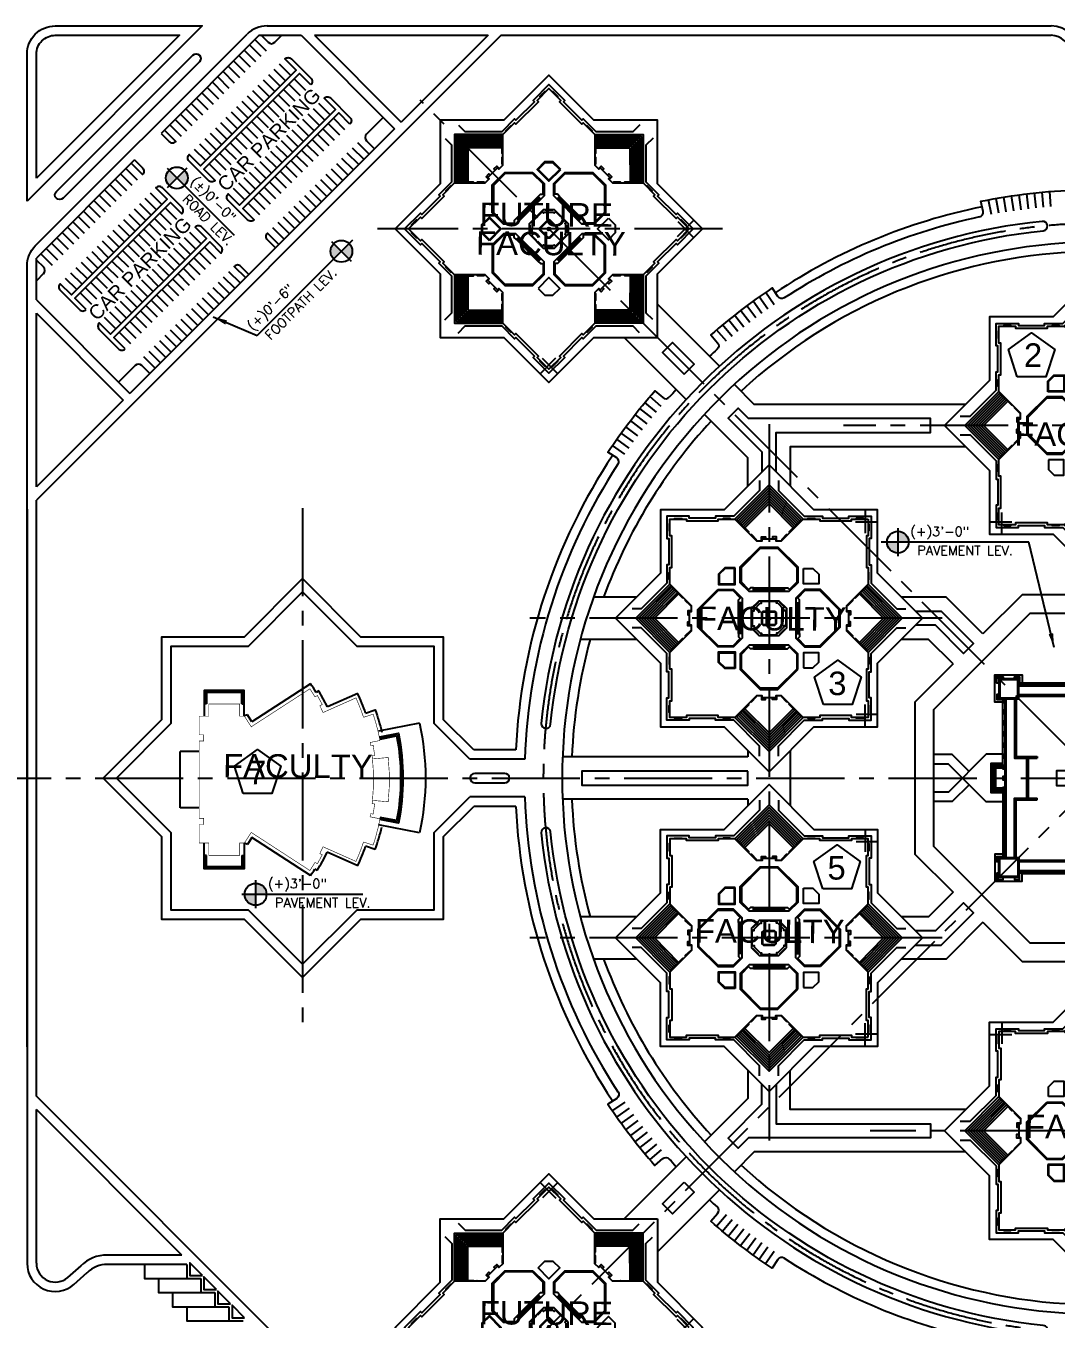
# Model space of a CAD drawing. Header units: inches. Extents: x -2144 to 56079, y -91149 to 36198.
# Drawn here: x 22667 to 35814, y 6796 to 23300 of the extents above; entities that cross this region are included whole.
import ezdxf
from ezdxf.enums import TextEntityAlignment as Align

# ---------------------------------------------------------------- set-up
doc = ezdxf.new("R2010")
doc.units = ezdxf.units.IN
doc.header["$LTSCALE"] = 250
doc.header["$MEASUREMENT"] = 0
doc.header["$PDMODE"] = 3
doc.linetypes.add('CENTER2', pattern=[1.125, 0.75, -0.125, 0.125, -0.125])
doc.layers.get('0').update_dxf_attribs({"linetype": 'CONTINUOUS'})
doc.layers.get('DEFPOINTS').update_dxf_attribs({"linetype": 'CONTINUOUS'})
for name, color, linetype in [('BUILDING', 4, 'CONTINUOUS'), ('GRID', 8, 'CENTER2'), ('LEADER', 3, 'CONTINUOUS'), ('LEVEL', 7, 'CONTINUOUS'), ('PARKING', 9, 'CONTINUOUS'), ('PATH', 7, 'CONTINUOUS'), ('PLINTH', 7, 'CONTINUOUS'), ('ROAD', 2, 'CONTINUOUS'), ('STEP', 2, 'CONTINUOUS')]:
    doc.layers.add(name, color=color, linetype=linetype)
doc.styles.add('ARIAL', font='arial.ttf')
doc.styles.add('ROMANS', font='romans.shx')
doc.dimstyles.new('SCALE-1800', dxfattribs={"dimtxt": 180, "dimasz": 72, "dimexe": 144, "dimexo": 36, "dimgap": 36, "dimtad": 1, "dimdec": 3, "dimlunit": 4, "dimtxsty": 'ROMANS', "dimblk1": 'DOT', "dimblk2": 'DOT', "dimsah": 1, "dimcen": 6, "dimdle": 36, "dimclrd": 256, "dimclre": 256, "dimclrt": 3, "dimazin": 3, "dimtfac": 0.56, "dimtdec": 3, "dimtmove": 2, "dimatfit": 3, "dimfxl": 36, "dimtzin": 13, "dimlwd": -1, "dimlwe": -1})

# ---------------------------------------------------------------- blocks, each defined once
blk = doc.blocks.new('SIGNATURE BUILDING')
at = {"layer": 'BUILDING', "color": 3}
for p, q in [((1011, 2292), (-1011, 2292)), ((1011, 2278), (-1011, 2278)), ((-1191, 2112), (-1191, 90)), ((-1177, 2112), (-1177, 90)), ((1177, 2112), (1177, 90)), ((1191, 2112), (1191, 90)), ((-1011, -76), (-273, -76)), ((-1011, -90), (-273, -90)), ((1011, -76), (273, -76)), ((1011, -90), (273, -90))]:
    blk.add_line(p, q, dxfattribs=at)
at = {"layer": 'BUILDING', "color": 2}
for p, q in [((250, 2017), (-255, 2017)), ((255, 2017), (-255, 2017)), ((255, 1996), (-255, 1996)), ((-276, 1880), (-255, 1880)), ((276, 1880), (255, 1880)), ((-779, 1377), (-779, 1356)), ((779, 1377), (779, 1356)), ((-779, 825), (-779, 846)), ((779, 825), (779, 846))]:
    blk.add_line(p, q, dxfattribs=at)
at = {"layer": 'BUILDING', "color": 9}
for points in [[(-1212, 2370), (-1212, 2394), (-1293, 2394), (-1293, 2313), (-1269, 2313)], [(-1068, 2370), (-1068, 2394), (-1002, 2394), (-1002, 2292)], [(-1002, 2313), (-961, 2313), (-961, 2292)], [(-871, 2292), (-871, 2313), (-820, 2313), (-820, 2292)], [(-730, 2292), (-730, 2313), (-679, 2313), (-679, 2292)], [(-589, 2292), (-589, 2313), (-538, 2313), (-538, 2292)], [(-448, 2292), (-448, 2313), (-397, 2313), (-397, 2292)], [(-307, 2292), (-307, 2313), (-256, 2313), (-256, 2292)], [(-166, 2292), (-166, 2313), (-115, 2313), (-115, 2292)], [(-26, 2292), (-26, 2313), (25, 2313), (25, 2292)], [(115, 2292), (115, 2313), (166, 2313), (166, 2292)], [(256, 2292), (256, 2313), (307, 2313), (307, 2292)], [(397, 2292), (397, 2313), (448, 2313), (448, 2292)], [(538, 2292), (538, 2313), (589, 2313), (589, 2292)], [(679, 2292), (679, 2313), (730, 2313), (730, 2292)], [(820, 2292), (820, 2313), (871, 2313), (871, 2292)], [(961, 2292), (961, 2313), (1002, 2313)], [(1068, 2370), (1068, 2394), (1002, 2394), (1002, 2292)], [(1212, 2370), (1212, 2394), (1293, 2394), (1293, 2313), (1269, 2313)], [(-1269, 2169), (-1293, 2169), (-1293, 2103), (-1191, 2103)], [(1269, 2169), (1293, 2169), (1293, 2103), (1191, 2103)], [(-1191, 2062), (-1212, 2062), (-1212, 2103)], [(1191, 2062), (1212, 2062), (1212, 2103)], [(-1191, 1921), (-1212, 1921), (-1212, 1972), (-1191, 1972)], [(-1191, 1780), (-1212, 1780), (-1212, 1831), (-1191, 1831)], [(1191, 1921), (1212, 1921), (1212, 1972), (1191, 1972)], [(1191, 1780), (1212, 1780), (1212, 1831), (1191, 1831)], [(-1191, 1639), (-1212, 1639), (-1212, 1690), (-1191, 1690)], [(1191, 1639), (1212, 1639), (1212, 1690), (1191, 1690)], [(-1191, 1498), (-1212, 1498), (-1212, 1549), (-1191, 1549)], [(1191, 1498), (1212, 1498), (1212, 1549), (1191, 1549)], [(-1191, 1357), (-1212, 1357), (-1212, 1408), (-1191, 1408)], [(1191, 1357), (1212, 1357), (1212, 1408), (1191, 1408)], [(-1191, 1216), (-1212, 1216), (-1212, 1267), (-1191, 1267)], [(1191, 1216), (1212, 1216), (1212, 1267), (1191, 1267)], [(-1191, 1075), (-1212, 1075), (-1212, 1126), (-1191, 1126)], [(1191, 1075), (1212, 1075), (1212, 1126), (1191, 1126)], [(-1191, 935), (-1212, 935), (-1212, 986), (-1191, 986)], [(-1191, 794), (-1212, 794), (-1212, 845), (-1191, 845)], [(1191, 935), (1212, 935), (1212, 986), (1191, 986)], [(1191, 794), (1212, 794), (1212, 845), (1191, 845)], [(-1191, 653), (-1212, 653), (-1212, 704), (-1191, 704)], [(1191, 653), (1212, 653), (1212, 704), (1191, 704)], [(-1191, 512), (-1212, 512), (-1212, 563), (-1191, 563)], [(1191, 512), (1212, 512), (1212, 563), (1191, 563)], [(-1191, 371), (-1212, 371), (-1212, 422), (-1191, 422)], [(1191, 371), (1212, 371), (1212, 422), (1191, 422)], [(-1191, 230), (-1212, 230), (-1212, 281), (-1191, 281)], [(1191, 230), (1212, 230), (1212, 281), (1191, 281)], [(-1269, 33), (-1293, 33), (-1293, 99), (-1191, 99)], [(-1212, 99), (-1212, 140), (-1191, 140)], [(1212, 99), (1212, 140), (1191, 140)], [(1269, 33), (1293, 33), (1293, 99), (1191, 99)], [(-1212, -168), (-1212, -192), (-1293, -192), (-1293, -111), (-1269, -111)], [(-1068, -168), (-1068, -192), (-1002, -192), (-1002, -90)], [(-1002, -111), (-969, -111), (-969, -90)], [(-828, -90), (-828, -111), (-879, -111), (-879, -90)], [(-687, -90), (-687, -111), (-738, -111), (-738, -90)], [(-546, -90), (-546, -111), (-597, -111), (-597, -90)], [(-405, -90), (-405, -111), (-456, -111), (-456, -90)], [(-273, -111), (-315, -111), (-315, -90)], [(-282, -111), (-282, -236), (-216, -236), (-216, -212)], [(282, -111), (282, -236), (216, -236), (216, -212)], [(273, -111), (315, -111), (315, -90)], [(405, -90), (405, -111), (456, -111), (456, -90)], [(546, -90), (546, -111), (597, -111), (597, -90)], [(687, -90), (687, -111), (738, -111), (738, -90)], [(828, -90), (828, -111), (879, -111), (879, -90)], [(1002, -111), (969, -111), (969, -90)], [(1068, -168), (1068, -192), (1002, -192), (1002, -90)], [(1212, -168), (1212, -192), (1293, -192), (1293, -111), (1269, -111)], [(-138, -212), (-138, -236), (-73, -236), (-73, -212)], [(138, -212), (138, -236), (73, -236), (73, -212)]]:
    blk.add_lwpolyline(points, dxfattribs=at)
at = {"layer": 'BUILDING', "color": 6}
for points in [[(-1011, 2112), (-1269, 2112), (-1269, 2370), (-1011, 2370), (-1011, 2112)], [(1011, 2112), (1269, 2112), (1269, 2370), (1011, 2370), (1011, 2112)], [(-1011, 90), (-1269, 90), (-1269, -168), (-1011, -168), (-1011, 90)], [(1011, 90), (1269, 90), (1269, -168), (1011, -168), (1011, 90)]]:
    blk.add_lwpolyline(points, dxfattribs=at)
for points in [[(-1024, 2125), (-1255, 2125), (-1255, 2356), (-1024, 2356)], [(1024, 2125), (1255, 2125), (1255, 2356), (1024, 2356)], [(-93, 1356), (93, 1356), (93, 1632), (-93, 1632)], [(-1024, 77), (-1255, 77), (-1255, -154), (-1024, -154)], [(1024, 77), (1255, 77), (1255, -154), (1024, -154)]]:
    blk.add_lwpolyline(points, close=True, dxfattribs=at)
at = {"layer": 'BUILDING', "color": 2}
for points in [[(-1011, 2167), (-255, 2167), (-255, 1880)], [(-1011, 2146), (-276, 2146), (-276, 1880)], [(1011, 2167), (255, 2167), (255, 1880)], [(1011, 2146), (276, 2146), (276, 1880)], [(-1066, 2112), (-1066, 1356), (-779, 1356)], [(-1045, 2112), (-1045, 1377), (-779, 1377)], [(1066, 2112), (1066, 1356), (779, 1356)], [(1045, 2112), (1045, 1377), (779, 1377)], [(-916, 1356), (-916, 846)], [(-895, 1356), (-895, 846)], [(895, 1356), (895, 846)], [(916, 1356), (916, 846)], [(-1066, 90), (-1066, 846), (-779, 846)], [(1066, 90), (1066, 846), (779, 846)], [(-1045, 90), (-1045, 825), (-779, 825)], [(1045, 90), (1045, 825), (779, 825)], [(-273, 56), (-1011, 56)], [(-273, 35), (-1011, 35)], [(273, 56), (1011, 56)], [(273, 35), (1011, 35)]]:
    blk.add_lwpolyline(points, dxfattribs=at)
at = {"layer": 'BUILDING', "color": 7}
blk.add_lwpolyline([(144, 957), (-144, 957), (-144, 1245), (144, 1245)], close=True, dxfattribs=at)
at = {"layer": 'BUILDING', "color": 2}
for points in [[(-273, 203), (273, 203), (273, -212), (-273, -212)], [(-226, 203), (226, 203), (226, -165), (-226, -165)]]:
    blk.add_lwpolyline(points, close=True, dxfattribs=at)
at = {"layer": 'BUILDING', "color": 6}
blk.add_circle((0, 0), 153, dxfattribs=at)
at = {"layer": 'DEFPOINTS'}
for p, q in [((1260, -268), (1260, 13)), ((-1419, -159), (-1095, -159)), ((-1260, -268), (-1260, -8)), ((1479, -159), (1100, -159))]:
    blk.add_line(p, q, dxfattribs=at)
for p in [(-1260, -159), (1260, -159)]:
    blk.add_point(p, dxfattribs=at)
at = {"layer": 'PLINTH'}
for p, q in [((-333, -214), (-333, -430)), ((333, -214), (333, -430))]:
    blk.add_line(p, q, dxfattribs=at)
for points in [[(-124, 2318), (-970, 2318), (-970, 2418), (-1317, 2418), (-1317, 2071), (-1217, 2071), (-1217, 1225)], [(125, 2318), (971, 2318), (971, 2418), (1317, 2418), (1317, 2071), (1217, 2071), (1217, 1225)], [(-1217, 977), (-1217, 131), (-1317, 131), (-1317, -216), (-978, -216), (-978, -117), (-333, -117), (-333, -214), (-273, -214)], [(1217, 977), (1217, 131), (1317, 131), (1317, -216), (978, -216), (978, -117), (333, -117), (333, -214), (273, -214)]]:
    blk.add_lwpolyline(points, dxfattribs=at)
at = {"layer": 'STEP'}
for p, q in [((-124, 2412), (125, 2412)), ((125, 2318), (125, 2412)), ((-1311, 977), (-1311, 1225)), ((-1217, 1225), (-1311, 1225)), ((1311, 977), (1311, 1225)), ((-321, -214), (-321, -430)), ((-309, -214), (-309, -430)), ((-297, -214), (-297, -430)), ((-285, -214), (-285, -430)), ((-273, -214), (-273, -430)), ((273, -214), (273, -430)), ((285, -214), (285, -430)), ((297, -214), (297, -430)), ((309, -214), (309, -430)), ((321, -214), (321, -430)), ((-357, -430), (-249, -430)), ((-357, -430), (-357, -538)), ((-249, -430), (-249, -538)), ((-249, -454), (249, -454)), ((-249, -466), (249, -466)), ((-249, -478), (249, -478)), ((-249, -490), (249, -490)), ((357, -430), (249, -430)), ((249, -430), (249, -538)), ((357, -430), (357, -538)), ((-357, -538), (-249, -538)), ((-249, -502), (249, -502)), ((-249, -514), (249, -514)), ((357, -538), (249, -538))]:
    blk.add_line(p, q, dxfattribs=at)
for points in [[(185, 2318), (185, 2472), (-184, 2472), (-184, 2318)], [(173, 2318), (173, 2460), (-172, 2460), (-172, 2318)], [(161, 2318), (161, 2448), (-160, 2448), (-160, 2318)], [(149, 2318), (149, 2436), (-148, 2436), (-148, 2318)], [(137, 2318), (137, 2424), (-136, 2424), (-136, 2318)], [(125, 2318), (125, 2412), (-124, 2412), (-124, 2318)], [(-1217, 1285), (-1371, 1285), (-1371, 917), (-1217, 917)], [(-1217, 1273), (-1359, 1273), (-1359, 929), (-1217, 929)], [(-1217, 1261), (-1347, 1261), (-1347, 941), (-1217, 941)], [(-1217, 1249), (-1335, 1249), (-1335, 953), (-1217, 953)], [(-1217, 1237), (-1323, 1237), (-1323, 965), (-1217, 965)], [(-1217, 1225), (-1311, 1225), (-1311, 977), (-1217, 977)], [(1217, 1285), (1371, 1285), (1371, 917), (1217, 917)], [(1217, 1273), (1359, 1273), (1359, 929), (1217, 929)], [(1217, 1261), (1347, 1261), (1347, 941), (1217, 941)], [(1217, 1249), (1335, 1249), (1335, 953), (1217, 953)], [(1217, 1237), (1323, 1237), (1323, 965), (1217, 965)], [(1217, 1225), (1311, 1225), (1311, 977), (1217, 977)]]:
    blk.add_lwpolyline(points, dxfattribs=at)
for points in [[(-249, -430), (-357, -430), (-357, -538), (-249, -538)], [(-267, -448), (-339, -448), (-339, -520), (-267, -520)], [(249, -430), (357, -430), (357, -538), (249, -538)], [(267, -448), (339, -448), (339, -520), (267, -520)]]:
    blk.add_lwpolyline(points, close=True, dxfattribs=at)
blk = doc.blocks.new('FACILITY BUILDING')
at = {"layer": 'BUILDING', "color": 7}
for points in [[(-1266, 1204), (-1275, 1204), (-1275, 1114), (-1266, 1114)], [(-1204, 1266), (-1204, 1275), (-1114, 1275), (-1114, 1266)], [(-496, 1266), (-496, 1275), (-586, 1275), (-586, 1266)], [(-348, 1179), (-342, 1186), (-406, 1249), (-412, 1243)], [(-266, 1097), (-260, 1102), (-324, 1166), (-329, 1160)], [(266, 1097), (260, 1102), (324, 1166), (329, 1160)], [(348, 1179), (342, 1186), (406, 1249), (412, 1243)], [(496, 1266), (496, 1275), (586, 1275), (586, 1266)], [(1204, 1266), (1204, 1275), (1114, 1275), (1114, 1266)], [(1266, 1204), (1275, 1204), (1275, 1114), (1266, 1114)], [(-167, 998), (-162, 1004), (-225, 1068), (-231, 1062)], [(-96, 990), (-96, 1038), (-45, 1038), (-45, 1014)], [(96, 990), (96, 1038), (45, 1038), (45, 1014)], [(167, 998), (162, 1004), (225, 1068), (231, 1062)], [(-1266, 496), (-1275, 496), (-1275, 586), (-1266, 586)], [(1266, 496), (1275, 496), (1275, 586), (1266, 586)], [(-1243, 412), (-1249, 406), (-1186, 342), (-1179, 348)], [(1251, 420), (1258, 414), (1194, 350), (1188, 357)], [(-1160, 329), (-1167, 323), (-1103, 259), (-1097, 266)], [(-1062, 231), (-1068, 225), (-1004, 162), (-998, 167)], [(-207, 144), (-201, 137), (-137, 201), (-143, 207)], [(-103, 224), (-103, 215), (-14, 215), (-14, 224)], [(13, 224), (13, 215), (103, 215), (103, 224)], [(207, 144), (201, 137), (137, 201), (143, 207)], [(1062, 231), (1068, 225), (1004, 162), (998, 167)], [(1157, 326), (1164, 320), (1100, 256), (1094, 263)], [(-990, 96), (-1038, 96), (-1038, 45), (-1014, 45)], [(-224, 104), (-215, 104), (-215, 13), (-224, 13)], [(224, 104), (215, 104), (215, 13), (224, 13)], [(990, 96), (1038, 96), (1038, 45), (1014, 45)], [(-1062, -231), (-1068, -225), (-1004, -162), (-998, -167)], [(-990, -96), (-1038, -96), (-1038, -45), (-1014, -45)], [(-224, -14), (-215, -14), (-215, -104), (-224, -104)], [(-207, -144), (-201, -137), (-137, -201), (-143, -207)], [(207, -144), (201, -137), (137, -201), (143, -207)], [(224, -14), (215, -14), (215, -104), (224, -104)], [(990, -96), (1038, -96), (1038, -45), (1014, -45)], [(1062, -231), (1068, -225), (1004, -162), (998, -167)], [(-1160, -329), (-1167, -323), (-1103, -259), (-1097, -266)], [(-103, -224), (-103, -215), (-14, -215), (-14, -224)], [(13, -224), (13, -215), (103, -215), (103, -224)], [(1160, -329), (1167, -323), (1103, -259), (1097, -266)], [(-1249, -418), (-1255, -412), (-1186, -342), (-1179, -348)], [(1243, -412), (1249, -406), (1186, -342), (1179, -348)], [(-1266, -496), (-1275, -496), (-1275, -586), (-1266, -586)], [(1266, -496), (1275, -496), (1275, -586), (1266, -586)], [(-96, -990), (-96, -1038), (-45, -1038), (-45, -1014)], [(96, -990), (96, -1038), (45, -1038), (45, -1014)], [(-1266, -1204), (-1275, -1204), (-1275, -1114), (-1266, -1114)], [(-266, -1097), (-260, -1102), (-324, -1166), (-329, -1160)], [(-167, -998), (-162, -1004), (-225, -1068), (-231, -1062)], [(167, -998), (162, -1004), (225, -1068), (231, -1062)], [(266, -1097), (260, -1102), (324, -1166), (329, -1160)], [(1266, -1204), (1275, -1204), (1275, -1114), (1266, -1114)], [(-1204, -1266), (-1204, -1275), (-1114, -1275), (-1114, -1266)], [(-496, -1266), (-496, -1275), (-586, -1275), (-586, -1266)], [(-348, -1179), (-342, -1186), (-406, -1249), (-412, -1243)], [(348, -1179), (342, -1186), (406, -1249), (412, -1243)], [(496, -1266), (496, -1275), (586, -1275), (586, -1266)], [(1204, -1266), (1204, -1275), (1114, -1275), (1114, -1266)]]:
    blk.add_lwpolyline(points, dxfattribs=at)
at = {"layer": 'BUILDING'}
for points in [[(-1266, 1266), (-1053, 1266), (-1053, 1242), (-648, 1242), (-648, 1266), (-435, 1266), (-159, 990), (-87, 990), (-87, 1014), (87, 1014), (87, 990), (159, 990), (435, 1266), (648, 1266), (648, 1242), (1053, 1242), (1053, 1266), (1266, 1266), (1266, 1053), (1242, 1053), (1242, 648), (1266, 648), (1266, 435), (990, 159), (990, 87), (1014, 87), (1014, -87), (990, -87), (990, -159), (1266, -435), (1266, -648), (1242, -648), (1242, -1053), (1266, -1053), (1266, -1266), (1053, -1266), (1053, -1242), (648, -1242), (648, -1266), (435, -1266), (159, -990), (87, -990), (87, -1014), (-87, -1014), (-87, -990), (-159, -990), (-435, -1266), (-648, -1266), (-648, -1242), (-1053, -1242), (-1053, -1266), (-1266, -1266), (-1266, -1053), (-1242, -1053), (-1242, -648), (-1266, -648), (-1266, -435), (-990, -159), (-990, -87), (-1014, -87), (-1014, 87), (-990, 87), (-990, 159), (-1266, 435), (-1266, 648), (-1242, 648), (-1242, 1053), (-1266, 1053)], [(-366, 655), (-366, 454), (-255, 342), (255, 342), (366, 454), (366, 655), (113, 908), (-113, 908)], [(-655, 366), (-454, 366), (-342, 255), (-342, -255), (-454, -366), (-655, -366), (-908, -113), (-908, 113)], [(655, 366), (454, 366), (342, 255), (342, -255), (454, -366), (655, -366), (908, -113), (908, 113)], [(-366, -655), (-366, -454), (-255, -342), (255, -342), (366, -454), (366, -655), (113, -908), (-113, -908)]]:
    blk.add_lwpolyline(points, close=True, dxfattribs=at)
at = {"layer": 'BUILDING', "color": 3}
for points in [[(-634, 439), (-634, 561), (-561, 634), (-439, 634), (-439, 439)], [(634, 439), (634, 561), (561, 634), (439, 634), (439, 439)], [(-643, -430), (-643, -565), (-565, -643), (-430, -643), (-430, -430)], [(-634, -439), (-634, -561), (-561, -634), (-439, -634), (-439, -439)], [(643, -430), (643, -565), (565, -643), (430, -643), (430, -430)], [(634, -439), (634, -561), (561, -634), (439, -634), (439, -439)]]:
    blk.add_lwpolyline(points, close=True, dxfattribs=at)
at = {"layer": 'BUILDING', "color": 6}
blk.add_lwpolyline([(-127, 224), (127, 224), (224, 127), (224, -127), (127, -224), (-127, -224), (-224, -127), (-224, 127)], close=True, dxfattribs=at)
at = {"layer": 'BUILDING', "color": 9}
for points in [[(-73, 91), (73, 91), (92, 72), (92, -72), (73, -91), (-73, -91), (-92, -72), (-92, 72)], [(-69, 82), (69, 82), (83, 69), (83, -69), (69, -82), (-69, -82), (-83, -69), (-83, 69)], [(-14, 14), (-7, 14), (0, 21), (7, 14), (14, 14), (14, 7), (21, 0), (14, -7), (14, -14), (7, -14), (0, -21), (-7, -14), (-14, -14), (-14, -7), (-21, 0), (-14, 7)], [(-4, 4), (-2, 4), (0, 6), (2, 4), (4, 4), (4, 2), (6, 0), (4, -2), (4, -4), (2, -4), (0, -6), (-2, -4), (-4, -4), (-4, -2), (-6, 0), (-4, 2)]]:
    blk.add_lwpolyline(points, close=True, dxfattribs=at)
at = {"layer": 'DEFPOINTS'}
for p, q in [((-1228, 1381), (-1228, 1103)), ((1228, 1381), (1228, 1111)), ((-1381, 1228), (-1086, 1228)), ((1386, 1228), (1101, 1228))]:
    blk.add_line(p, q, dxfattribs=at)
for p in [(-1228, 1228), (1228, 1228), (0, 0)]:
    blk.add_point(p, dxfattribs=at)
at = {"layer": 'PLINTH'}
for points in [[(-1760, 120), (-1632, 120), (-1302, 450), (-1302, 684), (-1278, 684), (-1278, 1017), (-1302, 1017), (-1302, 1302), (-1017, 1302), (-1017, 1278), (-684, 1278), (-684, 1302), (-450, 1302), (-120, 1632), (-120, 1748)], [(1760, 120), (1632, 120), (1302, 450), (1302, 684), (1278, 684), (1278, 1017), (1302, 1017), (1302, 1302), (1017, 1302), (1017, 1278), (684, 1278), (684, 1302), (450, 1302), (120, 1632), (120, 1748)], [(260, 366), (353, 459), (353, 649), (108, 894), (-108, 894), (-353, 649), (-353, 459), (-260, 366)], [(-366, -260), (-459, -353), (-649, -353), (-894, -108), (-894, 108), (-649, 353), (-459, 353), (-366, 260)], [(366, 260), (459, 353), (649, 353), (894, 108), (894, -108), (649, -353), (459, -353), (366, -260)], [(-1760, -120), (-1632, -120), (-1302, -450), (-1302, -684), (-1278, -684), (-1278, -1017), (-1302, -1017), (-1302, -1302), (-1017, -1302), (-1017, -1278), (-684, -1278), (-684, -1302), (-450, -1302), (-120, -1632), (-120, -1748)], [(1760, -120), (1632, -120), (1302, -450), (1302, -684), (1278, -684), (1278, -1017), (1302, -1017), (1302, -1302), (1017, -1302), (1017, -1278), (684, -1278), (684, -1302), (450, -1302), (120, -1632), (120, -1748)], [(-260, -366), (-353, -459), (-353, -649), (-108, -894), (108, -894), (353, -649), (353, -459), (260, -366)]]:
    blk.add_lwpolyline(points, dxfattribs=at)
at = {"layer": 'STEP'}
for p, q in [((196, 390), (-197, 390)), ((196, 378), (-197, 378)), ((196, 366), (-197, 366)), ((196, 354), (-197, 354)), ((-390, -197), (-390, 196)), ((-378, -197), (-378, 196)), ((-366, -197), (-366, 196)), ((-354, -197), (-354, 196)), ((354, -197), (354, 196)), ((366, -197), (366, 196)), ((378, -197), (378, 196)), ((390, -197), (390, 196)), ((196, -354), (-197, -354)), ((196, -366), (-197, -366)), ((196, -378), (-197, -378)), ((196, -390), (-197, -390))]:
    blk.add_line(p, q, dxfattribs=at)
for points in [[(-435, 1266), (0, 1701), (435, 1266)], [(-418, 1249), (0, 1667), (418, 1249)], [(-395, 1238), (0, 1633), (395, 1238)], [(-378, 1221), (0, 1599), (378, 1221)], [(-361, 1204), (0, 1565), (361, 1204)], [(-344, 1187), (0, 1531), (344, 1187)], [(-333, 1164), (0, 1497), (333, 1164)], [(-311, 1153), (0, 1463), (311, 1153)], [(-1266, -435), (-1701, 0), (-1266, 435)], [(-1255, -412), (-1667, 0), (-1249, 418)], [(-1238, -395), (-1633, 0), (-1238, 395)], [(-1221, -378), (-1599, 0), (-1221, 378)], [(-1204, -361), (-1565, 0), (-1204, 361)], [(-1187, -344), (-1531, 0), (-1187, 344)], [(-1164, -333), (-1497, 0), (-1164, 333)], [(-197, 342), (-197, 390), (-236, 390), (-269, 357)], [(196, 342), (196, 390), (236, 390), (269, 357)], [(1164, -333), (1497, 0), (1164, 333)], [(1187, -344), (1531, 0), (1181, 350)], [(1204, -361), (1565, 0), (1204, 361)], [(1221, -378), (1599, 0), (1221, 378)], [(1238, -395), (1633, 0), (1238, 395)], [(1249, -418), (1667, 0), (1255, 412)], [(1266, -435), (1701, 0), (1266, 435)], [(-1154, -310), (-1463, 0), (-1154, 310)], [(-342, 196), (-390, 196), (-390, 236), (-357, 269)], [(-95, 215), (-95, 191), (-113, 191), (-191, 114), (-191, 95), (-215, 95)], [(95, 215), (95, 191), (113, 191), (191, 114), (191, 95), (215, 95)], [(342, 196), (390, 196), (390, 236), (357, 269)], [(1154, -310), (1463, 0), (1154, 310)], [(-95, -215), (-95, -191), (-113, -191), (-191, -114), (-191, -95), (-215, -95)], [(95, -215), (95, -191), (113, -191), (191, -114), (191, -95), (215, -95)], [(-342, -197), (-390, -197), (-390, -236), (-357, -269)], [(342, -197), (390, -197), (390, -236), (357, -269)], [(-197, -342), (-197, -390), (-236, -390), (-269, -357)], [(196, -342), (196, -390), (236, -390), (269, -357)], [(-311, -1153), (0, -1463), (311, -1153)], [(-435, -1266), (0, -1701), (435, -1266)], [(-418, -1249), (0, -1667), (418, -1249)], [(-395, -1238), (0, -1633), (395, -1238)], [(-378, -1221), (0, -1599), (378, -1221)], [(-361, -1204), (0, -1565), (361, -1204)], [(-344, -1187), (0, -1531), (344, -1187)], [(-333, -1164), (0, -1497), (333, -1164)]]:
    blk.add_lwpolyline(points, dxfattribs=at)
blk = doc.blocks.new('_DOT')
at = {"color": 0, "linetype": 'ByBlock'}
blk.add_line((-0.5, 0), (-1, 0), dxfattribs=at)
at = {"color": 0, "linetype": 'ByBlock', "const_width": 0.5}
blk.add_lwpolyline([(-0.25, 0, 1), (0.25, 0, 1)], format="xyb", close=True, dxfattribs=at)

msp = doc.modelspace()

# ---------------------------------------------------------------- hatches: boundary and pattern name
at = {"layer": 'LEVEL'}
h = msp.add_hatch(color=256, dxfattribs=at)
h.paths.add_polyline_path([(24692, 21262, 0.414214), (24692, 21458), (24594, 21360)])
h.paths.add_polyline_path([(24594, 21360), (24496, 21458, 0.414214), (24496, 21262)])
h = msp.add_hatch(color=256, dxfattribs=at)
h.paths.add_polyline_path([(26595, 20325, -0.414214), (26595, 20521), (26693, 20423)])
h.paths.add_polyline_path([(26693, 20423), (26791, 20521, -0.414214), (26791, 20325)])
h = msp.add_hatch(color=256, dxfattribs=at)
h.paths.add_polyline_path([(33934, 16712, 0.414214), (33795, 16851), (33795, 16712)])
h.paths.add_polyline_path([(33795, 16712), (33656, 16712, 0.414214), (33795, 16573)])
h = msp.add_hatch(color=256, dxfattribs=at)
h.paths.add_polyline_path([(25738, 12217, 0.414214), (25599, 12356), (25599, 12217)])
h.paths.add_polyline_path([(25599, 12217), (25461, 12217, 0.414214), (25599, 12079)])

# ---------------------------------------------------------------- linework, layer by layer
for p, q in [((24878, 14041), (24638, 14041)), ((24638, 13321), (24638, 14041)), ((28919, 14060), (28383, 14060)), ((24878, 13321), (24638, 13321)), ((28919, 13340), (28383, 13340))]:
    msp.add_line(p, q)
msp.add_arc((36350, 13700), 7440, 182.7735, 213.634)
at = {"layer": 'BUILDING', "const_width": 7.2}
for points in [[(25543, 13007), (25455, 12871), (25394, 12871), (25394, 12714), (25002, 12714), (25002, 12871), (24878, 12871), (24878, 13108), (24935, 13108), (24935, 13187), (24878, 13187), (24878, 14174), (24935, 14174), (24935, 14253), (24878, 14253), (24878, 14491), (25002, 14491), (25002, 14647), (25394, 14647), (25394, 14491), (25455, 14491), (25543, 14355), (26291, 14840), (26291, 14840, -0.013001), (26355, 14737), (26387, 14754), (26449, 14640), (26418, 14623, -0.010986), (26459, 14537), (26879, 14724, -0.026214), (26976, 14476), (27099, 14516, -0.032515), (27186, 14180), (27059, 14155, -0.017943), (27066, 14115), (27099, 14120), (27118, 13991), (27085, 13987, -0.013997), (27090, 13945, -0.051572), (27090, 13416), (27090, 13416), (27090, 13416, 0.000914), (27085, 13375), (27118, 13370), (27099, 13242), (27066, 13246, -0.003107), (27059, 13206), (27186, 13181, -0.032515), (27099, 12845), (26976, 12885, -0.02612), (26879, 12637), (26459, 12824, -0.008738), (26418, 12738), (26449, 12721), (26387, 12608), (26356, 12625), (26356, 12625, -0.01315), (26291, 12521), (25543, 13007)], [(27090, 13945), (27291, 13963, -0.051558), (27291, 13398), (27090, 13416)]]:
    msp.add_lwpolyline(points, format="xyb", dxfattribs=at)
at = {"layer": 'GRID', "ltscale": 6}
for p, q in [((43253, 6797), (27700, 22350)), ((31557, 20709), (27155, 20709)), ((27505, 4856), (42905, 20255)), ((32150, 18217), (32150, 9076)), ((38577, 18200), (33099, 18200)), ((26198, 17147), (26198, 10471)), ((34359, 15740), (29096, 15740)), ((-1762, 13700), (56079, 13700)), ((34359, 11660), (29096, 11660)), ((39088, 9200), (33439, 9200))]:
    msp.add_line(p, q, dxfattribs=at)
msp.add_arc((36350, 13700), 7080, 45, 315, dxfattribs=at)
at = {"layer": 'LEADER'}
for points in [[(35318, 18821), (35205, 19169), (35501, 19384), (35797, 19169), (35684, 18821)], [(32845, 14641), (32732, 14989), (33028, 15204), (33324, 14989), (33211, 14641)], [(25441, 13503), (25328, 13851), (25624, 14066), (25920, 13851), (25807, 13503)], [(32835, 12287), (32722, 12634), (33018, 12849), (33314, 12634), (33201, 12287)]]:
    msp.add_lwpolyline(points, close=True, dxfattribs=at)
at = {"layer": 'LEVEL'}
for p, q in [((24720, 21486), (24468, 21234)), ((24468, 21486), (25326, 20628)), ((26567, 20549), (26819, 20297)), ((33795, 16891), (33795, 16534)), ((25599, 12396), (25599, 12039)), ((25421, 12217), (26966, 12217))]:
    msp.add_line(p, q, dxfattribs=at)
for centre in [(24594, 21360), (26693, 20423), (33795, 16712), (25599, 12217)]:
    msp.add_circle(centre, 139, dxfattribs=at)
at = {"layer": 'PARKING'}
for p, q in [((25590, 23125), (25734, 22980)), ((25454, 22989), (25598, 22844)), ((25522, 23057), (25666, 22912)), ((25250, 22785), (25395, 22641)), ((25318, 22853), (25463, 22709)), ((25386, 22921), (25531, 22777)), ((26048, 22666), (25904, 22811)), ((25115, 22649), (25259, 22505)), ((25183, 22717), (25327, 22573)), ((25912, 22531), (25768, 22675)), ((25980, 22598), (25836, 22743)), ((26091, 22624), (26235, 22480)), ((24979, 22514), (25123, 22369)), ((25047, 22581), (25191, 22437)), ((25709, 22327), (25564, 22471)), ((25777, 22395), (25632, 22539)), ((25844, 22463), (25700, 22607)), ((25955, 22488), (26099, 22344)), ((26023, 22556), (26167, 22412)), ((24775, 22310), (24920, 22166)), ((24843, 22378), (24987, 22234)), ((24911, 22446), (25055, 22301)), ((25573, 22191), (25429, 22335)), ((25641, 22259), (25497, 22403)), ((25751, 22284), (25895, 22140)), ((25819, 22352), (25963, 22208)), ((25887, 22420), (26031, 22276)), ((26549, 22166), (26404, 22310)), ((24640, 22174), (24784, 22030)), ((24707, 22242), (24852, 22098)), ((25369, 21987), (25225, 22132)), ((25437, 22055), (25293, 22200)), ((25505, 22123), (25361, 22267)), ((25615, 22149), (25760, 22004)), ((25683, 22217), (25827, 22072)), ((26413, 22030), (26269, 22174)), ((26481, 22098), (26337, 22242)), ((26591, 22123), (26735, 21979)), ((24504, 22038), (24648, 21894)), ((24572, 22106), (24716, 21962)), ((25234, 21852), (25089, 21996)), ((25301, 21920), (25157, 22064)), ((25480, 22013), (25624, 21869)), ((25547, 22081), (25692, 21937)), ((26209, 21826), (26065, 21971)), ((26277, 21894), (26133, 22038)), ((26345, 21962), (26201, 22106)), ((26455, 21987), (26600, 21843)), ((26523, 22055), (26668, 21911)), ((25030, 21648), (24886, 21792)), ((25098, 21716), (24954, 21860)), ((25166, 21784), (25021, 21928)), ((25276, 21809), (25420, 21665)), ((25344, 21877), (25488, 21733)), ((25412, 21945), (25556, 21801)), ((26074, 21690), (25929, 21835)), ((26141, 21758), (25997, 21903)), ((26320, 21852), (26464, 21707)), ((26388, 21920), (26532, 21775)), ((27049, 21665), (26905, 21809)), ((24962, 21580), (24818, 21724)), ((25140, 21674), (25284, 21529)), ((25208, 21741), (25352, 21597)), ((25870, 21487), (25726, 21631)), ((25938, 21555), (25794, 21699)), ((26006, 21623), (25861, 21767)), ((26116, 21648), (26260, 21504)), ((26184, 21716), (26328, 21572)), ((26252, 21784), (26396, 21640)), ((26914, 21529), (26769, 21674)), ((26981, 21597), (26837, 21741)), ((23944, 21478), (24088, 21334)), ((25004, 21538), (25149, 21394)), ((25072, 21606), (25217, 21461)), ((25734, 21351), (25590, 21495)), ((25802, 21419), (25658, 21563)), ((25980, 21512), (26124, 21368)), ((26048, 21580), (26192, 21436)), ((26710, 21326), (26566, 21470)), ((26778, 21394), (26634, 21538)), ((26846, 21461), (26701, 21606)), ((23808, 21343), (23952, 21198)), ((23876, 21410), (24020, 21266)), ((25531, 21147), (25386, 21292)), ((25598, 21215), (25454, 21360)), ((25666, 21283), (25522, 21427)), ((25777, 21309), (25921, 21164)), ((25844, 21377), (25989, 21232)), ((25912, 21444), (26057, 21300)), ((26574, 21190), (26430, 21334)), ((26642, 21258), (26498, 21402)), ((23604, 21139), (23749, 20995)), ((23672, 21207), (23816, 21063)), ((23740, 21275), (23884, 21130)), ((24402, 21020), (24258, 21164)), ((25463, 21080), (25318, 21224)), ((25641, 21173), (25785, 21029)), ((25709, 21241), (25853, 21097)), ((26371, 20986), (26226, 21130)), ((26438, 21054), (26294, 21198)), ((26506, 21122), (26362, 21266)), ((35272, 20940), (35243, 21130)), ((35367, 20953), (35341, 21144)), ((35462, 20965), (35439, 21157)), ((35557, 20977), (35536, 21168)), ((35653, 20987), (35634, 21178)), ((35748, 20996), (35733, 21187)), ((23469, 21003), (23613, 20859)), ((23536, 21071), (23681, 20927)), ((24266, 20884), (24122, 21029)), ((24334, 20952), (24190, 21097)), ((24444, 20978), (24589, 20833)), ((25505, 21037), (25649, 20893)), ((25573, 21105), (25717, 20961)), ((26235, 20850), (26091, 20995)), ((26303, 20918), (26158, 21063)), ((34988, 20892), (34952, 21081)), ((35082, 20910), (35049, 21099)), ((35177, 20926), (35146, 21115)), ((23265, 20800), (23409, 20655)), ((23333, 20867), (23477, 20723)), ((23401, 20935), (23545, 20791)), ((24063, 20681), (23918, 20825)), ((24130, 20749), (23986, 20893)), ((24198, 20817), (24054, 20961)), ((24309, 20842), (24453, 20698)), ((24377, 20910), (24521, 20766)), ((26099, 20715), (25955, 20859)), ((26167, 20783), (26023, 20927)), ((23129, 20664), (23273, 20520)), ((23197, 20732), (23341, 20587)), ((23927, 20545), (23783, 20689)), ((23995, 20613), (23850, 20757)), ((24105, 20638), (24249, 20494)), ((24173, 20706), (24317, 20562)), ((24241, 20774), (24385, 20630)), ((24903, 20520), (24758, 20664)), ((25963, 20579), (25819, 20723)), ((26031, 20647), (25887, 20791)), ((22993, 20528), (23138, 20384)), ((23061, 20596), (23206, 20452)), ((23723, 20341), (23579, 20486)), ((23791, 20409), (23647, 20553)), ((23859, 20477), (23715, 20621)), ((23969, 20503), (24113, 20358)), ((24037, 20570), (24181, 20426)), ((24767, 20384), (24623, 20528)), ((24835, 20452), (24690, 20596)), ((24945, 20477), (25089, 20333)), ((22858, 20392), (23002, 20248)), ((22926, 20460), (23070, 20316)), ((23587, 20206), (23443, 20350)), ((23655, 20273), (23511, 20418)), ((23833, 20367), (23978, 20223)), ((23901, 20435), (24046, 20290)), ((24563, 20180), (24419, 20324)), ((24631, 20248), (24487, 20392)), ((24699, 20316), (24555, 20460)), ((24809, 20341), (24954, 20197)), ((24877, 20409), (25021, 20265)), ((23384, 20002), (23239, 20146)), ((23452, 20070), (23307, 20214)), ((23519, 20138), (23375, 20282)), ((23630, 20163), (23774, 20019)), ((23698, 20231), (23842, 20087)), ((23766, 20299), (23910, 20155)), ((24427, 20044), (24283, 20189)), ((24495, 20112), (24351, 20256)), ((24606, 20138), (24750, 19993)), ((24673, 20206), (24818, 20061)), ((24741, 20273), (24886, 20129)), ((25403, 20019), (25259, 20163)), ((23316, 19934), (23172, 20078)), ((23494, 20027), (23638, 19883)), ((23562, 20095), (23706, 19951)), ((24224, 19841), (24080, 19985)), ((24292, 19909), (24147, 20053)), ((24360, 19976), (24215, 20121)), ((24470, 20002), (24614, 19858)), ((24538, 20070), (24682, 19926)), ((25267, 19883), (25123, 20027)), ((25335, 19951), (25191, 20095)), ((23358, 19892), (23503, 19747)), ((23426, 19959), (23570, 19815)), ((24088, 19705), (23944, 19849)), ((24156, 19773), (24012, 19917)), ((24334, 19866), (24478, 19722)), ((24402, 19934), (24546, 19790)), ((25064, 19679), (24920, 19824)), ((25132, 19747), (24987, 19892)), ((25200, 19815), (25055, 19959)), ((32137, 19686), (32026, 19843)), ((32216, 19741), (32107, 19900)), ((23884, 19501), (23740, 19646)), ((23952, 19569), (23808, 19713)), ((24020, 19637), (23876, 19781)), ((24130, 19663), (24275, 19518)), ((24198, 19730), (24343, 19586)), ((24266, 19798), (24410, 19654)), ((24928, 19544), (24784, 19688)), ((24996, 19612), (24852, 19756)), ((31906, 19515), (31788, 19669)), ((31981, 19574), (31867, 19728)), ((32059, 19631), (31946, 19786)), ((23816, 19433), (23672, 19578)), ((23995, 19527), (24139, 19382)), ((24063, 19595), (24207, 19450)), ((24724, 19340), (24580, 19484)), ((24792, 19408), (24648, 19552)), ((24860, 19476), (24716, 19620)), ((31679, 19337), (31557, 19485)), ((31754, 19398), (31633, 19547)), ((31830, 19456), (31710, 19608)), ((23859, 19391), (24003, 19247)), ((23927, 19459), (24071, 19315)), ((24589, 19204), (24444, 19349)), ((24657, 19272), (24512, 19416)), ((31606, 19275), (31481, 19421)), ((24453, 19069), (24309, 19213)), ((24521, 19136), (24377, 19281)), ((24317, 18933), (24173, 19077)), ((24385, 19001), (24241, 19145)), ((30713, 18371), (30566, 18493)), ((30775, 18444), (30629, 18569)), ((30594, 18220), (30442, 18340)), ((30653, 18296), (30503, 18417)), ((30476, 18069), (30322, 18183)), ((30535, 18145), (30382, 18262)), ((30364, 17913), (30207, 18024)), ((30419, 17991), (30264, 18104)), ((30309, 17834), (30151, 17943)), ((30309, 9566), (30151, 9458)), ((30364, 9487), (30207, 9377)), ((30419, 9409), (30264, 9297)), ((30476, 9332), (30322, 9217)), ((30535, 9256), (30382, 9139)), ((30594, 9180), (30442, 9061)), ((30653, 9104), (30503, 8984)), ((30713, 9030), (30566, 8907)), ((30775, 8956), (30629, 8832)), ((31606, 8126), (31481, 7979)), ((31679, 8064), (31557, 7916)), ((31754, 8003), (31633, 7854)), ((31830, 7944), (31710, 7792)), ((31906, 7885), (31788, 7732)), ((31981, 7827), (31867, 7673)), ((32059, 7770), (31946, 7614)), ((32137, 7714), (32026, 7557)), ((32216, 7659), (32107, 7501)), ((24719, 7494), (24719, 7314)), ((24899, 7314), (24899, 7134)), ((25079, 7134), (25079, 6954)), ((25259, 6954), (25259, 6774))]:
    msp.add_line(p, q, dxfattribs=at)
for points in [[(24359, 7314), (24359, 7134), (25079, 7134)], [(24539, 7134), (24539, 6954), (25259, 6954)], [(24719, 6954), (24719, 6774), (25439, 6774)]]:
    msp.add_lwpolyline(points, dxfattribs=at)
for centre in [(32059, 19631), (32059, 7770)]:
    msp.add_circle(centre, 0, dxfattribs=at)
at = {"layer": 'PATH'}
for p, q in [((28734, 23180), (22802, 17248)), ((25646, 23180), (24393, 21928)), ((25646, 23180), (26179, 23180)), ((25646, 23180), (26009, 23180)), ((25670, 23180), (25760, 23091)), ((25844, 23091), (25934, 23180)), ((26179, 23180), (27372, 21987)), ((26349, 23180), (27457, 22072)), ((26349, 23180), (28565, 23180)), ((28565, 23180), (27457, 22072)), ((28734, 23180), (35750, 23180)), ((27015, 21920), (27228, 22132)), ((27372, 21987), (23995, 18610)), ((27117, 21733), (27015, 21835)), ((24054, 21589), (22802, 20336)), ((22802, 19803), (22802, 20336)), ((22802, 20312), (22892, 20223)), ((22892, 20138), (22802, 20048)), ((22802, 19803), (23995, 18610)), ((31518, 18957), (30727, 19747)), ((22802, 17418), (22802, 19633)), ((22802, 19633), (23910, 18525)), ((31093, 18532), (30303, 19323)), ((24063, 18967), (23850, 18755)), ((24249, 18865), (24147, 18967)), ((23910, 18525), (22802, 17418)), ((31628, 18295), (31691, 18359)), ((22802, 9640), (22802, 17248)), ((30460, 16010), (29912, 16010)), ((30460, 15470), (29743, 15470)), ((31880, 14050), (31880, 13970)), ((32420, 14050), (32420, 13350)), ((31880, 13970), (29515, 13970)), ((31880, 13430), (29515, 13430)), ((31880, 13430), (31880, 13350)), ((30460, 11930), (29743, 11930)), ((30460, 11390), (29912, 11390)), ((28222, 4220), (22802, 9640)), ((22802, 7508), (22802, 9470)), ((24658, 7614), (22802, 9470)), ((31093, 8868), (30303, 8077)), ((31518, 8444), (30727, 7653)), ((24658, 7614), (23705, 7614)), ((23201, 7328), (23371, 7478))]:
    msp.add_line(p, q, dxfattribs=at)
msp.add_lwpolyline([(22802, 21355), (22802, 22940, -0.414214), (23042, 23180), (24627, 23180)], format="xyb", close=True, dxfattribs=at)
for points in [[(26303, 22548), (26158, 22692), (24937, 21470), (25081, 21326, -0.414214), (24996, 21326), (24750, 21572, -0.414214), (24750, 21657), (24894, 21512), (26116, 22734), (25972, 22878, -0.414214), (26057, 22878), (26303, 22632, -0.414214), (26303, 22548, 0.414214)], [(26803, 22047), (26659, 22191), (25437, 20969), (25581, 20825, -0.414214), (25497, 20825), (25250, 21071, -0.414214), (25250, 21156), (25395, 21012), (26617, 22234), (26472, 22378, -0.414214), (26557, 22378), (26803, 22132, -0.414214), (26803, 22047, 0.414214)], [(24393, 21928), (24495, 21826, 0.414214), (24580, 21826), (24436, 21971)], [(24054, 21589), (24156, 21487, -0.414214), (24156, 21402), (24012, 21546)], [(23435, 19679), (23290, 19824), (24512, 21046), (24657, 20901, 0.414214), (24657, 20986), (24410, 21232, 0.414214), (24326, 21232), (24470, 21088), (23248, 19866), (23104, 20010, 0.414214), (23104, 19926), (23350, 19679, 0.414214), (23435, 19679, -0.414214)], [(23935, 19179), (23791, 19323), (25013, 20545), (25157, 20401, 0.414214), (25157, 20486), (24911, 20732, 0.414214), (24826, 20732), (24970, 20587), (23749, 19366), (23604, 19510, 0.414214), (23604, 19425), (23850, 19179, 0.414214), (23935, 19179, -0.414214)], [(25853, 20469), (25751, 20570, -0.414214), (25751, 20655), (25895, 20511)], [(25514, 20129), (25412, 20231, 0.414214), (25327, 20231), (25471, 20087)]]:
    msp.add_lwpolyline(points, format="xyb", dxfattribs=at)
for points in [[(30727, 19323), (30727, 20135), (31301, 20709), (30727, 21283), (30727, 22095), (29915, 22095), (29341, 22669), (28767, 22095), (27955, 22095), (27955, 21283), (27381, 20709), (27955, 20135), (27955, 19323), (28767, 19323), (29341, 18749), (29915, 19323)], [(36350, 16240), (36924, 16814), (37736, 16814), (37736, 17626), (38310, 18200), (37736, 18774), (37736, 19586), (36924, 19586), (36350, 20160), (35776, 19586), (34964, 19586), (34964, 18774), (34390, 18200), (34964, 17626), (34964, 16814), (35776, 16814)], [(31068, 18855), (31195, 18982), (30918, 19259), (30791, 19132)], [(34110, 15740), (33536, 16314), (33536, 17126), (32724, 17126), (32150, 17700), (31576, 17126), (30764, 17126), (30764, 16314), (30190, 15740), (30764, 15166), (30764, 14354), (31576, 14354), (32150, 13780), (32724, 14354), (33536, 14354), (33536, 15166)], [(38450, 12830), (38450, 14570), (37220, 15800), (35480, 15800), (34250, 14570), (34250, 12830), (35480, 11600), (37220, 11600)], [(31880, 13790), (29762, 13790), (29762, 13610), (31880, 13610)], [(34110, 11660), (33536, 11086), (33536, 10274), (32724, 10274), (32150, 9700), (31576, 10274), (30764, 10274), (30764, 11086), (30190, 11660), (30764, 12234), (30764, 13046), (31576, 13046), (32150, 13620), (32724, 13046), (33536, 13046), (33536, 12234)], [(36350, 11160), (36924, 10586), (37736, 10586), (37736, 9774), (38310, 9200), (37736, 8626), (37736, 7814), (36924, 7814), (36350, 7240), (35776, 7814), (34964, 7814), (34964, 8626), (34390, 9200), (34964, 9774), (34964, 10586), (35776, 10586)], [(30727, 8077), (30727, 7266), (31301, 6691), (30727, 6117), (30727, 5305), (29915, 5305), (29341, 4731), (28767, 5305), (27955, 5305), (27955, 6117), (27381, 6691), (27955, 7266), (27955, 8077), (28767, 8077), (29341, 8652), (29915, 8077)], [(31068, 8545), (31195, 8418), (30918, 8141), (30791, 8268)], [(24919, 7353), (24758, 7514), (24758, 7353)], [(25099, 7173), (24938, 7334), (24938, 7173)], [(25279, 6993), (25118, 7154), (25118, 6993)], [(25459, 6813), (25298, 6974), (25298, 6813)]]:
    msp.add_lwpolyline(points, close=True, dxfattribs=at)
for points in [[(34660, 18470), (31962, 18470), (31709, 18723)], [(31880, 17430), (31880, 17788), (31327, 18341)], [(32240, 17610), (32240, 18110), (34210, 18110), (34210, 18290), (31887, 18290), (31755, 18422), (31628, 18295), (32060, 17863), (32060, 17610)], [(34660, 17930), (32420, 17930), (32420, 17430)], [(28383, 14060), (27998, 14446), (27998, 15500), (26943, 15500), (26198, 16246), (25452, 15500), (24398, 15500), (24398, 14446), (23652, 13700), (24398, 12955), (24398, 11900), (25452, 11900), (26198, 11155), (26943, 11900), (27998, 11900), (27998, 12955), (28383, 13340)], [(34880, 15540), (34410, 16010), (33840, 16010)], [(38690, 14297), (38690, 14670), (37319, 16040), (35381, 16040), (34880, 15540)], [(34020, 15830), (34347, 15830), (34759, 15419), (34632, 15291), (34273, 15650), (34020, 15650)], [(34498, 15158), (34186, 15470), (33840, 15470)], [(34498, 15158), (34010, 14670), (34010, 12731), (34498, 12243)], [(35133, 14005), (34923, 14005), (34439, 13520), (34250, 13520)], [(34704, 13785), (34489, 14000), (34250, 14000)], [(35133, 13396), (34923, 13396), (34439, 13880), (34250, 13880)], [(34704, 13615), (34489, 13400), (34250, 13400)], [(34880, 11861), (35381, 11360), (37319, 11360), (38690, 12731), (38690, 13103)], [(34498, 12243), (34186, 11930), (33840, 11930)], [(34020, 11570), (34347, 11570), (34759, 11982), (34632, 12109), (34273, 11750), (34020, 11750)], [(34880, 11861), (34410, 11390), (33840, 11390)], [(31880, 9970), (31880, 9612), (31327, 9059)], [(34660, 9470), (32420, 9470), (32420, 9970)], [(32240, 9790), (32240, 9290), (34210, 9290), (34210, 9110), (31887, 9110), (31755, 8978), (31628, 9105), (32060, 9538), (32060, 9790)], [(34660, 8930), (31962, 8930), (31709, 8677)], [(24179, 7494), (24179, 7314), (24899, 7314)]]:
    msp.add_lwpolyline(points, dxfattribs=at)
for centre, radius, start, end in [((35750, 22940), 240, 0, 90), ((25802, 23133), 60, 225, 315), ((27058, 21877), 60, 135, 225), ((36350, 13700), 7440, 101.4759, 123.634), ((36350, 13700), 6720, 92.3027, 132.6973), ((22849, 20180), 60, 315, 45), ((24105, 18924), 60, 45, 135), ((36350, 13700), 6720, 137.3027, 159.8945), ((36350, 13700), 7440, 146.366, 177.2265), ((36350, 13700), 6720, 164.7285, 177.6973), ((36350, 13700), 6720, 182.3027, 195.2715), ((36350, 13700), 6720, 200.1055, 222.6973), ((36350, 13700), 6720, 227.3027, 267.6973), ((23705, 7134), 480, 90, 135), ((23042, 7508), 240, 180, 311.5184)]:
    msp.add_arc(centre, radius, start, end, dxfattribs=at)
at = {"layer": 'PLINTH'}
for p, q in [((26298, 14905), (25552, 14420)), ((26404, 14812), (26371, 14794)), ((26515, 14609), (26404, 14812)), ((26901, 14781), (26515, 14609)), ((25495, 14508), (25456, 14493)), ((25552, 14420), (25495, 14508)), ((27689, 14400), (27168, 14299)), ((27689, 13001), (27168, 13102)), ((25552, 12941), (25495, 12853)), ((26298, 12456), (25552, 12941)), ((25495, 12853), (25456, 12868)), ((26901, 12580), (26512, 12753)), ((27126, 12790), (27003, 12830)), ((26385, 12522), (26354, 12539))]:
    msp.add_line(p, q, dxfattribs=at)
for points in [[(27003, 14531), (27126, 14571, -0.027234), (27208, 14287, -0.027234)], [(27689, 14400, -0.110483), (27689, 13001)], [(27126, 12790, 0.027234), (27208, 13074, 0.027234)]]:
    msp.add_lwpolyline(points, format="xyb", dxfattribs=at)
for centre, radius, start, end in [((24560, 13682), 2126, 31.5588, 35.1349), ((24561, 13681), 2585, 19.1968, 25.1968), ((24560, 13680), 2161, 327.6275, 334.6119), ((24561, 13681), 2585, 334.8032, 340.8032), ((24560, 13680), 2126, 324.8651, 327.5666)]:
    msp.add_arc(centre, radius, start, end, dxfattribs=at)
at = {"layer": 'ROAD'}
for p, q in [((25745, 23300), (35750, 23300)), ((22682, 17132), (22682, 7508)), ((29034, 13940), (28334, 13940)), ((29034, 13460), (28334, 13460)), ((24719, 7494), (23705, 7494)), ((23280, 7238), (23450, 7389))]:
    msp.add_line(p, q, dxfattribs=at)
for points in [[(22682, 21065), (22682, 22940, -0.414214), (23042, 23300), (24917, 23300)], [(23056, 21185), (24797, 22926, -1), (24882, 22841), (23141, 21100, -1)], [(35649, 20685, 1), (35637, 20805, 0.357352), (29244, 14398, 1), (29363, 14387, -0.357352)], [(28778, 13640, 1), (28778, 13760), (28394, 13760, 1), (28394, 13640)], [(35649, 6715, -0.357352), (29363, 13014, 1), (29244, 13002, 0.357352), (35637, 6596, 1)]]:
    msp.add_lwpolyline(points, format="xyb", close=True, dxfattribs=at)
for points in [[(22682, 10269), (22682, 20237, -0.198912), (22787, 20492), (25491, 23195)], [(34835, 20862, 0.411834), (34882, 20933), (34855, 21062, -0.042109), (36110, 21208)], [(32345, 19828, -0.411834), (32262, 19845), (32189, 19955, 0.032799), (31407, 19357), (31494, 19257, -0.411834), (31489, 19173)], [(30223, 17705, 0.411834), (30206, 17788), (30095, 17861, -0.032799), (30693, 18643), (30793, 18556, 0.411834), (30877, 18562)], [(30223, 9696, -0.411834), (30206, 9613), (30095, 9539, 0.032799), (30693, 8757), (30793, 8844, -0.411834), (30877, 8839)], [(32345, 7573, 0.411834), (32262, 7556), (32189, 7446, -0.032799), (31407, 8044), (31494, 8143, 0.411834), (31489, 8228)]]:
    msp.add_lwpolyline(points, format="xyb", dxfattribs=at)
msp.add_lwpolyline([(28334, 13940), (27878, 14396), (27878, 15380), (26894, 15380), (26198, 16076), (25502, 15380), (24518, 15380), (24518, 14396), (23822, 13700), (24518, 13004), (24518, 12020), (25502, 12020), (26198, 11324), (26894, 12020), (27878, 12020), (27878, 13004), (28334, 13460)], dxfattribs=at)
for centre, radius, start, end in [((25745, 22940), 360, 90, 135), ((35750, 22940), 360, 0, 90), ((36350, 13700), 7320, 101.9417, 123.1682), ((36350, 13700), 6840, 52.6017, 307.3983), ((36350, 13700), 7320, 131.6141, 132.6512), ((36350, 13700), 7320, 137.3488, 138.3859), ((36350, 13700), 7320, 146.8318, 178.1211), ((36350, 13700), 7320, 181.8789, 213.1682), ((36350, 13700), 7320, 221.6141, 222.6512), ((36350, 13700), 7320, 227.3488, 228.3859), ((23042, 7508), 360, 180, 311.5184), ((23705, 7134), 360, 90, 135), ((36350, 13700), 7320, 236.8318, 258.0583)]:
    msp.add_arc(centre, radius, start, end, dxfattribs=at)
at = {"layer": 'STEP'}
for p, q in [((24973, 14647), (24944, 14647)), ((25423, 14647), (25452, 14647)), ((24973, 12714), (24944, 12714)), ((25423, 12714), (25452, 12714))]:
    msp.add_line(p, q, dxfattribs=at)
at = {"layer": 'STEP', "ltscale": 0.5}
for points in [[(25452, 14493), (25452, 14820), (24944, 14820), (24944, 14493)], [(25438, 14647), (25438, 14806), (24959, 14806), (24959, 14647)], [(25423, 14647), (25423, 14791), (24973, 14791), (24973, 14647)], [(25452, 12868), (25452, 12541), (24944, 12541), (24944, 12868)], [(25438, 12714), (25438, 12556), (24959, 12556), (24959, 12714)], [(25423, 12714), (25423, 12570), (24973, 12570), (24973, 12714)]]:
    msp.add_lwpolyline(points, dxfattribs=at)
at = {"layer": 'STEP'}
for points in [[(27183, 14226), (27421, 14272, -0.099404), (27421, 13124), (27183, 13170)], [(27186, 14212), (27410, 14256, -0.096915), (27410, 13141), (27186, 13184)], [(27189, 14198), (27398, 14239, -0.094402), (27398, 13158), (27189, 13199)]]:
    msp.add_lwpolyline(points, format="xyb", dxfattribs=at)

# ---------------------------------------------------------------- block references
at = {"layer": 'BUILDING'}
for name, p, rotation in [('FACILITY BUILDING', (36350, 18200), 180), ('FACILITY BUILDING', (32150, 15740), 270), ('SIGNATURE BUILDING', (37451, 13700), 90)]:
    msp.add_blockref(name, p, dxfattribs=dict(at, rotation=rotation))
at = {"layer": 'BUILDING', "xscale": -1, "rotation": 270}
msp.add_blockref('FACILITY BUILDING', (32150, 11660), dxfattribs=at)
at = {"layer": 'BUILDING', "xscale": -1}
msp.add_blockref('FACILITY BUILDING', (36350, 9200), dxfattribs=at)
at = {"layer": 'DEFPOINTS', "rotation": 224.9999999994669}
msp.add_blockref('FACILITY BUILDING', (29341, 20709), dxfattribs=at)
at = {"layer": 'DEFPOINTS', "xscale": -1, "rotation": 315.0000000005413}
msp.add_blockref('FACILITY BUILDING', (29341, 6691), dxfattribs=at)

# ---------------------------------------------------------------- texts
at = {"layer": 'LEADER', "style": 'ARIAL'}
for p in [(25832, 21784), (24186, 20138)]:
    msp.add_text('CAR PARKING', height=180, rotation=45, dxfattribs=at).set_placement(p, align=Align.CENTER)
at = {"layer": 'LEADER', "color": 6, "style": 'ARIAL'}
for s, p in [('FUTURE', (29307, 20741)), ('FACULTY', (29366, 20373)), ('FACULTY', (36233, 17938)), ('FACULTY', (32185, 15585)), ('FACULTY', (26138, 13704)), ('FACULTY', (32159, 11597)), ('FACULTY', (36371, 9101)), ('FUTURE', (29307, 6724))]:
    msp.add_text(s, height=300, rotation=359.6647, dxfattribs=at).set_placement(p, align=Align.CENTER)
for s, p in [('2', (35402, 18949)), ('3', (32905, 14760)), ('7', (25501, 13622)), ('5', (32895, 12406))]:
    msp.add_text(s, height=300, rotation=359.6647, dxfattribs=at).set_placement(p)
at = {"layer": 'LEVEL', "color": 2, "style": 'ROMANS'}
for s, rotation, p in [('(%%P)0\'-0"', 315, (24802, 21345)), ('(+)0\'-6"', 45, (25522, 19445))]:
    msp.add_text(s, height=120, rotation=rotation, dxfattribs=at).set_placement(p, align=Align.MIDDLE_LEFT)
for s, rotation, p in [('ROAD LEV.', 315, (24993, 20826)), ('FOOTPATH LEV.', 45, (26176, 19752))]:
    msp.add_text(s, height=120, rotation=rotation, dxfattribs=at).set_placement(p, align=Align.MIDDLE)
for p in [(33953, 16849), (25757, 12354)]:
    msp.add_text('(+)3\'-0"', height=120, dxfattribs=at).set_placement(p, align=Align.MIDDLE_LEFT)
for p in [(34652, 16606), (26456, 12111)]:
    msp.add_text('PAVEMENT LEV.', height=120, dxfattribs=at).set_placement(p, align=Align.MIDDLE)

# ---------------------------------------------------------------- leaders
at = {"layer": 'LEVEL', "annotation_type": 0, "has_hookline": 1, "hookline_direction": 1}
for points, horizontal_direction in [([(25057, 19586), (25617, 19347), (26839, 20569)], (0.707107, 0.707107, 0)), ([(35789, 15368), (35464, 16712), (33582, 16712)], (-1, 0, 0))]:
    msp.add_leader(points, dimstyle='SCALE-1800', override={"dimasz": 180, "dimgap": 36, "dimtad": 0}, dxfattribs=dict(at, horizontal_direction=horizontal_direction))

doc.saveas('drawing.dxf')
